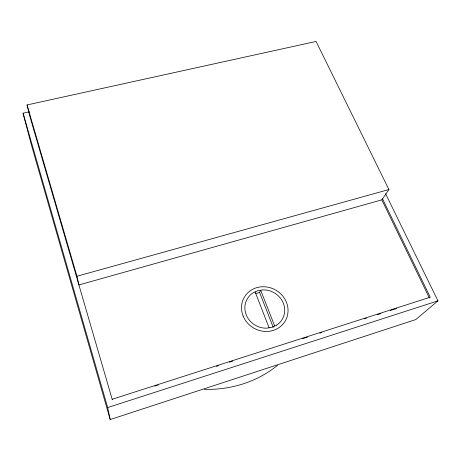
<?xml version="1.0" encoding="UTF-8"?>
<svg xmlns="http://www.w3.org/2000/svg" width="461" height="461" viewBox="0 0 461 461"><rect width="100%" height="100%" fill="white"/><g stroke="black" fill="none" stroke-linecap="round" stroke-linejoin="round"><path stroke-width="0.69" d="M273.246 327.368L259.618 292.522L260.678 290.24L274.71 326.025M27.038 104.952L76.952 276.254L78.894 284.956L381.829 199.855L388.923 189.54L316.079 41.444L27.038 104.952L29.902 116.46L112.311 399.768M385.586 193.701L437.95 300.854L415.782 319.565L110.208 419.556L31.187 144.166L23.05 113.193L29.371 111.793M255.434 293.582L259.618 292.522M110.208 419.556L107.655 407.57L437.95 300.854M112.219 399.255L430.257 297.201L382.521 198.847M154.769 386.134L158.192 385.039M216.399 366.351L218.456 365.688M229.411 362.173L232.84 361.072M302.693 338.645L307.481 337.106M319.813 333.147L321.864 332.49M364.323 318.856L366.38 318.199M377.334 314.679L380.763 313.584M390.346 310.501L396.512 308.524M76.952 276.254L388.923 189.54M381.829 199.855L429.381 297.973M255.14 291.899L269.091 327.788M23.05 113.193L107.655 407.57M277.505 365.354A109.874 102.371 13.9 0 1 204.338 389.303M276.64 325.12L272.048 327.275L266.942 328.163A20.261 18.797 29 0 1 246.168 314.69A20.261 18.797 29 0 1 253.227 292.764L257.774 290.712L262.782 289.894A20.261 18.797 29 0 1 283.377 303.275A20.261 18.797 29 0 1 276.64 325.12M243.149 316.044A23.667 21.955 29 0 0 283.042 324.066A23.667 21.955 29 0 0 268.141 287.226A23.667 21.955 29 0 0 243.149 316.044"/></g></svg>
